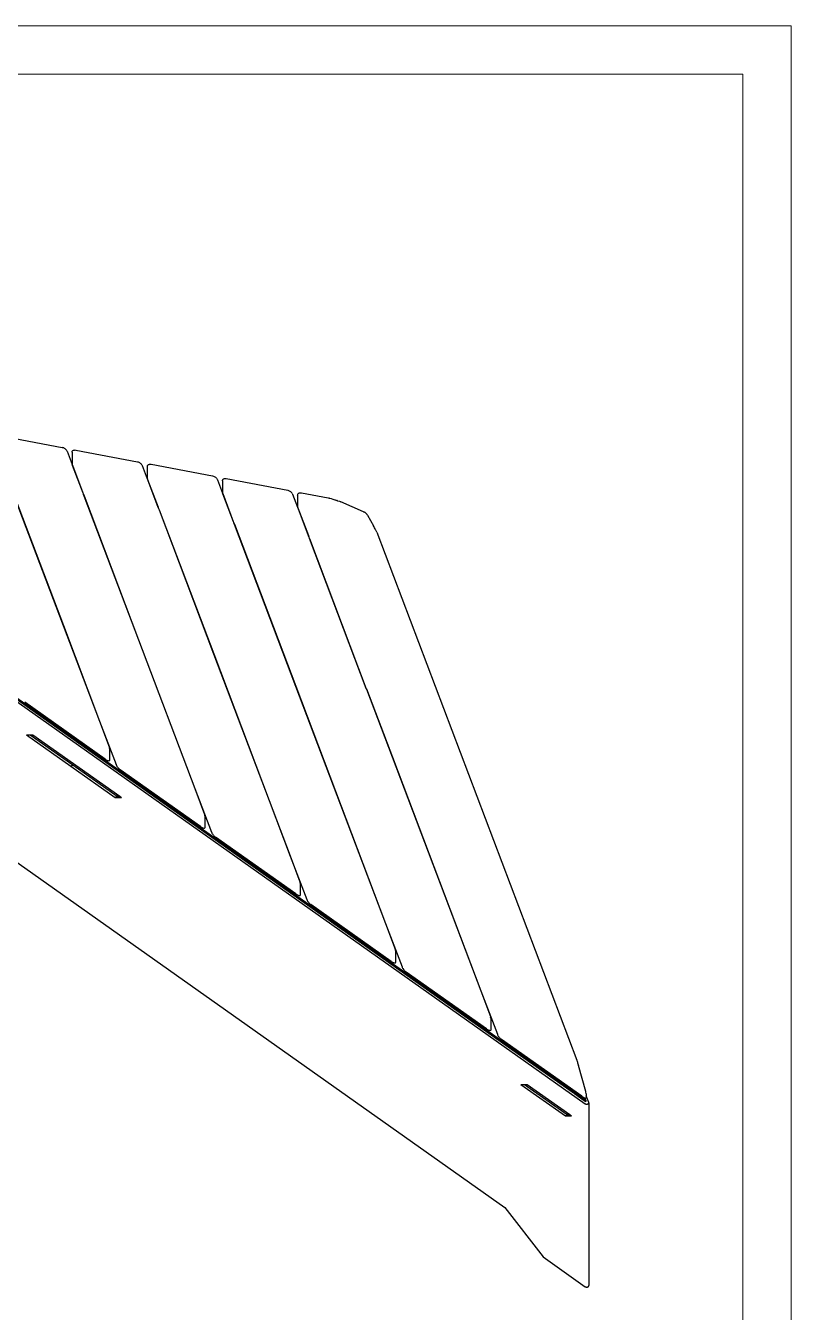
# Model space of a CAD drawing. Header units: millimetres. Extents: x 30 to 5436, y 105 to 4112.
# Drawn here: x 4217 to 5436, y 2063 to 4112 of the extents above; entities that cross this region are included whole.
import ezdxf

# ---------------------------------------------------------------- set-up
doc = ezdxf.new("R2010")
doc.units = ezdxf.units.MM
doc.layers.add('tabelka', color=155, linetype='Continuous')

msp = doc.modelspace()

# ---------------------------------------------------------------- linework, layer by layer
for p, q in [((3449.25073, 3568.25161), (5108.12997, 2395.30147)), ((3454.14967, 3570.90889), (5108.89762, 2400.85859)), ((4176.71677, 3459.06119), (4274.81021, 3440.47688)), ((4275.97143, 3440.17353), (4274.81021, 3440.47688)), ((4277.14249, 3439.70577), (4275.97143, 3440.17353)), ((4278.26467, 3439.09707), (4277.14249, 3439.70577)), ((4279.28168, 3438.37795), (4278.26467, 3439.09707)), ((4279.81858, 3437.89658), (4279.28168, 3438.37795)), ((4280.74719, 3437.04066), (4279.81858, 3437.89658)), ((4281.46079, 3436.14744), (4280.74719, 3437.04066)), ((4281.86848, 3435.37204), (4281.46079, 3436.14744)), ((4282.35225, 3434.4462), (4281.86848, 3435.37204)), ((4282.35225, 3434.4462), (4290.36963, 3413.28956)), ((4290.52907, 3432.85448), (4290.62947, 3433.63945)), ((4290.52907, 3432.85448), (4290.52929, 3414.4697)), ((4290.62947, 3433.63945), (4290.83244, 3434.44941)), ((4290.83244, 3434.44941), (4291.2258, 3435.09127)), ((4291.2258, 3435.09127), (4291.81671, 3435.57959)), ((4291.81671, 3435.57959), (4292.47066, 3436.04202)), ((4292.47066, 3436.04202), (4293.36027, 3436.31463)), ((4293.36027, 3436.31463), (4294.26154, 3436.43705)), ((4294.26154, 3436.43705), (4295.30676, 3436.50391)), ((4295.30676, 3436.50391), (4296.48434, 3436.3706)), ((4296.48434, 3436.3706), (4394.57778, 3417.78629)), ((4290.36963, 3413.28956), (4290.77462, 3413.21283)), ((4290.36963, 3413.28956), (4290.69905, 3412.42027)), ((4290.52929, 3414.4697), (4290.73296, 3413.39679)), ((4290.98993, 3412.36516), (4290.69905, 3412.42027)), ((4290.69905, 3412.42027), (4307.43575, 3368.25468)), ((4290.77462, 3413.21283), (4290.73296, 3413.39679)), ((4290.77462, 3413.21283), (4290.80114, 3413.2078)), ((4290.93188, 3412.51835), (4290.80114, 3413.2078)), ((4290.93188, 3412.51835), (4290.98993, 3412.36516)), ((4290.98993, 3412.36516), (4307.72663, 3368.19957)), ((4394.57778, 3417.78629), (4395.73901, 3417.48294)), ((4395.73901, 3417.48294), (4396.91007, 3417.01518)), ((4396.91007, 3417.01518), (4398.03224, 3416.40648)), ((4398.03224, 3416.40648), (4399.04926, 3415.68736)), ((4399.58616, 3415.20599), (4399.04926, 3415.68736)), ((4399.58616, 3415.20599), (4400.51477, 3414.35007)), ((4400.51477, 3414.35007), (4401.22837, 3413.45685)), ((4401.63605, 3412.68145), (4401.22837, 3413.45685)), ((4401.63605, 3412.68145), (4402.11982, 3411.75561)), ((4402.11982, 3411.75561), (4410.13721, 3390.59897)), ((4410.29665, 3410.16389), (4410.39705, 3410.94886)), ((4410.29665, 3410.16389), (4410.29687, 3391.77911)), ((4410.39705, 3410.94886), (4410.60002, 3411.75882)), ((4410.60002, 3411.75882), (4410.99337, 3412.40069)), ((4410.99337, 3412.40069), (4411.58429, 3412.889)), ((4411.58429, 3412.889), (4412.23824, 3413.35143)), ((4412.23824, 3413.35143), (4413.12785, 3413.62404)), ((4413.12785, 3413.62404), (4414.02912, 3413.74646)), ((4414.02912, 3413.74646), (4415.07434, 3413.81332)), ((4415.07434, 3413.81332), (4416.25192, 3413.68002)), ((4416.25192, 3413.68002), (4514.34536, 3395.0957)), ((4189.40029, 3386.37448), (4276.30187, 3157.05449)), ((4189.69117, 3386.31937), (4276.59275, 3156.99938)), ((4410.13721, 3390.59897), (4410.54219, 3390.52224)), ((4410.13721, 3390.59897), (4410.46663, 3389.72968)), ((4410.29687, 3391.77911), (4410.50054, 3390.7062)), ((4410.75751, 3389.67457), (4410.46663, 3389.72968)), ((4410.46663, 3389.72968), (4427.20333, 3345.56409)), ((4410.54219, 3390.52224), (4410.50054, 3390.7062)), ((4410.54219, 3390.52224), (4410.56872, 3390.51722)), ((4410.69945, 3389.82777), (4410.56872, 3390.51722)), ((4410.69945, 3389.82777), (4410.75751, 3389.67457)), ((4410.75751, 3389.67457), (4427.49421, 3345.50898)), ((4514.34536, 3395.0957), (4515.50659, 3394.79235)), ((4515.50659, 3394.79235), (4516.67765, 3394.32459)), ((4516.67765, 3394.32459), (4517.79982, 3393.71589)), ((4517.79982, 3393.71589), (4518.81684, 3392.99677)), ((4519.35374, 3392.5154), (4518.81684, 3392.99677)), ((4519.35374, 3392.5154), (4520.28235, 3391.65948)), ((4520.28235, 3391.65948), (4520.99595, 3390.76626)), ((4521.40363, 3389.99086), (4520.99595, 3390.76626)), ((4521.40363, 3389.99086), (4521.8874, 3389.06502)), ((4521.8874, 3389.06502), (4529.90478, 3367.90838)), ((4530.06423, 3387.4733), (4530.16462, 3388.25827)), ((4530.06423, 3387.4733), (4530.06445, 3369.08853)), ((4530.16462, 3388.25827), (4530.3676, 3389.06823)), ((4530.3676, 3389.06823), (4530.76095, 3389.7101)), ((4530.76095, 3389.7101), (4531.35187, 3390.19841)), ((4531.35187, 3390.19841), (4532.00582, 3390.66084)), ((4532.00582, 3390.66084), (4532.89543, 3390.93345)), ((4532.89543, 3390.93345), (4533.7967, 3391.05587)), ((4533.7967, 3391.05587), (4534.84191, 3391.12273)), ((4534.84191, 3391.12273), (4536.0195, 3390.98943)), ((4536.0195, 3390.98943), (4634.11294, 3372.40511)), ((4307.72663, 3368.19957), (4307.43575, 3368.25468)), ((4307.43575, 3368.25468), (4308.30181, 3365.96928)), ((4307.72663, 3368.19957), (4308.59269, 3365.91417)), ((4308.59269, 3365.91417), (4308.30181, 3365.96928)), ((4308.30181, 3365.96928), (4309.16786, 3363.68389)), ((4308.59269, 3365.91417), (4309.45875, 3363.62878)), ((4309.45875, 3363.62878), (4309.16786, 3363.68389)), ((4309.16786, 3363.68389), (4396.06945, 3134.3639)), ((4309.45875, 3363.62878), (4396.36033, 3134.30879)), ((4529.90478, 3367.90838), (4530.30977, 3367.83165)), ((4529.90478, 3367.90838), (4530.2342, 3367.03909)), ((4530.06445, 3369.08853), (4530.26812, 3368.01561)), ((4530.52509, 3366.98398), (4530.2342, 3367.03909)), ((4530.2342, 3367.03909), (4546.9709, 3322.8735)), ((4530.30977, 3367.83165), (4530.26812, 3368.01561)), ((4530.30977, 3367.83165), (4530.3363, 3367.82663)), ((4530.46703, 3367.13718), (4530.3363, 3367.82663)), ((4530.46703, 3367.13718), (4530.52509, 3366.98398)), ((4530.52509, 3366.98398), (4547.26179, 3322.81839)), ((4634.11294, 3372.40511), (4635.27416, 3372.10176)), ((4635.27416, 3372.10176), (4636.44522, 3371.634)), ((4636.44522, 3371.634), (4637.5674, 3371.0253)), ((4637.5674, 3371.0253), (4638.58441, 3370.30618)), ((4639.12132, 3369.82481), (4638.58441, 3370.30618)), ((4639.12132, 3369.82481), (4640.04993, 3368.96889)), ((4640.04993, 3368.96889), (4640.76353, 3368.07567)), ((4641.17121, 3367.30027), (4640.76353, 3368.07567)), ((4641.17121, 3367.30027), (4641.65498, 3366.37443)), ((4641.65498, 3366.37443), (4649.67236, 3345.21779)), ((4649.83181, 3364.78271), (4649.9322, 3365.56768)), ((4649.83181, 3364.78271), (4649.83202, 3346.39794)), ((4649.9322, 3365.56768), (4650.13517, 3366.37764)), ((4650.13517, 3366.37764), (4650.52853, 3367.01951)), ((4650.52853, 3367.01951), (4651.11944, 3367.50782)), ((4651.11944, 3367.50782), (4651.7734, 3367.97025)), ((4651.7734, 3367.97025), (4652.66301, 3368.24286)), ((4652.66301, 3368.24286), (4653.56427, 3368.36528)), ((4653.56427, 3368.36528), (4654.60949, 3368.43214)), ((4654.60949, 3368.43214), (4655.78708, 3368.29884)), ((4655.78708, 3368.29884), (4698.28656, 3360.24709)), ((4427.49421, 3345.50898), (4427.20333, 3345.56409)), ((4427.20333, 3345.56409), (4428.06938, 3343.27869)), ((4427.49421, 3345.50898), (4428.36027, 3343.22358)), ((4428.36027, 3343.22358), (4428.06938, 3343.27869)), ((4428.06938, 3343.27869), (4428.93544, 3340.9933)), ((4428.36027, 3343.22358), (4429.22633, 3340.93819)), ((4429.22633, 3340.93819), (4428.93544, 3340.9933)), ((4428.93544, 3340.9933), (4515.83703, 3111.67331)), ((4429.22633, 3340.93819), (4516.12791, 3111.6182)), ((4649.67236, 3345.21779), (4650.07735, 3345.14106)), ((4649.67236, 3345.21779), (4650.00178, 3344.3485)), ((4649.83202, 3346.39794), (4650.03569, 3345.32502)), ((4650.29266, 3344.29339), (4650.00178, 3344.3485)), ((4650.00178, 3344.3485), (4666.73848, 3300.18291)), ((4650.07735, 3345.14106), (4650.03569, 3345.32502)), ((4650.07735, 3345.14106), (4650.10387, 3345.13604)), ((4650.23461, 3344.44659), (4650.10387, 3345.13604)), ((4650.23461, 3344.44659), (4650.29266, 3344.29339)), ((4650.29266, 3344.29339), (4667.02936, 3300.1278)), ((4698.28656, 3360.24709), (4700.25098, 3359.80323)), ((4700.35934, 3359.76788), (4700.25098, 3359.80323)), ((4700.35934, 3359.76788), (4703.1054, 3359.06234)), ((4703.1054, 3359.06234), (4706.14116, 3358.18872)), ((4706.14116, 3358.18872), (4709.31438, 3357.19085)), ((4709.31438, 3357.19085), (4709.47003, 3357.1296)), ((4709.47003, 3357.1296), (4710.89474, 3356.65325)), ((4710.89474, 3356.65325), (4712.46596, 3356.11875)), ((4713.00532, 3355.93297), (4712.46596, 3356.11875)), ((4713.00532, 3355.93297), (4713.43388, 3355.78462)), ((4713.4686, 3355.77339), (4713.43388, 3355.78462)), ((4713.4686, 3355.77339), (4716.31777, 3354.76827)), ((4716.31777, 3354.76827), (4718.76277, 3353.81516)), ((4754.96031, 3338.23706), (4718.76277, 3353.81516)), ((4547.26179, 3322.81839), (4546.9709, 3322.8735)), ((4546.9709, 3322.8735), (4547.83696, 3320.5881)), ((4547.26179, 3322.81839), (4548.12784, 3320.53299)), ((4548.12784, 3320.53299), (4547.83696, 3320.5881)), ((4547.83696, 3320.5881), (4548.70302, 3318.30271)), ((4548.12784, 3320.53299), (4548.9939, 3318.2476)), ((4754.96031, 3338.23706), (4755.55996, 3337.95598)), ((4755.55996, 3337.95598), (4756.1647, 3337.62784)), ((4756.1647, 3337.62784), (4756.74419, 3337.2691)), ((4756.74419, 3337.2691), (4757.26937, 3336.89775)), ((4757.26937, 3336.89775), (4757.71392, 3336.5324)), ((4758.58684, 3335.80458), (4757.71392, 3336.5324)), ((4758.58684, 3335.80458), (4759.06754, 3335.32473)), ((4759.91267, 3334.33813), (4759.06754, 3335.32473)), ((4759.91267, 3334.33813), (4760.29976, 3333.81472)), ((4760.29976, 3333.81472), (4760.99232, 3332.68101)), ((4760.99232, 3332.68101), (4770.69163, 3315.80607)), ((4548.9939, 3318.2476), (4548.70302, 3318.30271)), ((4548.70302, 3318.30271), (4646.4104, 3060.46787)), ((4548.9939, 3318.2476), (4646.76194, 3060.25269)), ((4667.02936, 3300.1278), (4666.73848, 3300.18291)), ((4666.73848, 3300.18291), (4667.60454, 3297.89751)), ((4667.02936, 3300.1278), (4667.89542, 3297.8424)), ((4771.5216, 3314.30627), (4770.69163, 3315.80607)), ((4772.38227, 3312.69083), (4771.5216, 3314.30627)), ((4773.23049, 3311.04077), (4772.38227, 3312.69083)), ((4774.02372, 3309.43881), (4773.23049, 3311.04077)), ((4774.02372, 3309.43881), (4774.36603, 3308.74054)), ((4775.00353, 3307.4883), (4774.36603, 3308.74054)), ((4775.47618, 3306.50799), (4775.00353, 3307.4883)), ((4775.76029, 3305.84877), (4775.47618, 3306.50799)), ((4775.76029, 3305.84877), (5094.46663, 2464.83147)), ((4667.89542, 3297.8424), (4667.60454, 3297.89751)), ((4667.60454, 3297.89751), (4668.4706, 3295.61212)), ((4667.89542, 3297.8424), (4668.76148, 3295.55701)), ((4668.76148, 3295.55701), (4668.4706, 3295.61212)), ((4668.4706, 3295.61212), (4759.20185, 3056.18622)), ((4759.22152, 3056.8468), (4668.76148, 3295.55701)), ((3577.66743, 3221.47935), (4979.72918, 2230.10011)), ((3948.69703, 3219.12093), (4976.38334, 2492.45759)), ((4276.30187, 3157.05449), (4276.59275, 3156.99938)), ((4276.30187, 3157.05449), (4334.01041, 3004.77048)), ((4276.59275, 3156.99938), (4334.37924, 3004.50969)), ((4396.06945, 3134.3639), (4396.36033, 3134.30879)), ((4396.06945, 3134.3639), (4485.87073, 2897.39207)), ((4396.36033, 3134.30879), (4486.23955, 2897.13128)), ((4515.83703, 3111.67331), (4516.12791, 3111.6182)), ((4515.83703, 3111.67331), (4637.73104, 2790.01366)), ((4516.12791, 3111.6182), (4638.09987, 2789.75287)), ((4646.76194, 3060.25269), (4646.4104, 3060.46787)), ((4646.4104, 3060.46787), (4789.59135, 2682.63525)), ((4646.76194, 3060.25269), (4789.96018, 2682.37446)), ((4759.20185, 3056.18622), (4759.22152, 3056.8468)), ((4759.20185, 3056.18622), (4759.50072, 3055.39755)), ((4759.22152, 3056.8468), (4759.50071, 3056.11006)), ((4759.50071, 3056.11006), (4759.50072, 3055.39755)), ((4759.50071, 3056.11006), (4800.728, 2947.31756)), ((4759.50072, 3055.39755), (4800.27628, 2947.7971)), ((4343.15315, 2944.21273), (4215.27343, 3034.63478)), ((4334.01041, 3004.77048), (4334.37924, 3004.50969)), ((4334.01041, 3004.77048), (4349.61662, 2963.58808)), ((4334.37924, 3004.50969), (4360.55777, 2935.42855)), ((4217.88986, 2983.03813), (4223.48986, 2983.0784)), ((4217.88986, 2983.03813), (4288.60125, 2933.03905)), ((4223.48986, 2983.0784), (4227.78937, 2983.10933)), ((4223.48986, 2983.0784), (4291.42964, 2935.03909)), ((4227.78937, 2983.10933), (4366.44054, 2885.07093)), ((4349.61662, 2963.58808), (4349.8662, 2962.71506)), ((4350.21389, 2961.27343), (4349.8662, 2962.71506)), ((4350.21389, 2961.27343), (4350.22834, 2960.62913)), ((4350.22834, 2960.62913), (4350.22856, 2942.24435)), ((4288.60125, 2933.03905), (4291.42964, 2935.03909)), ((4288.60125, 2933.03905), (4359.31263, 2883.03997)), ((4291.42964, 2935.03909), (4362.14103, 2885.04)), ((4343.15315, 2944.21273), (4345.40958, 2942.70684)), ((4346.46999, 2942.04516), (4345.40958, 2942.70684)), ((4347.38599, 2941.65739), (4346.46999, 2942.04516)), ((4348.57065, 2941.23466), (4347.38599, 2941.65739)), ((4349.21697, 2941.15059), (4348.57065, 2941.23466)), ((4349.66136, 2941.33202), (4349.21697, 2941.15059)), ((4350.01755, 2941.82474), (4349.66136, 2941.33202)), ((4350.01755, 2941.82474), (4350.22856, 2942.24435)), ((4361.00668, 2934.44807), (4360.55777, 2935.42855)), ((4361.00668, 2934.44807), (4361.42636, 2933.65211)), ((4362.05135, 2932.59293), (4361.42636, 2933.65211)), ((4362.83004, 2931.48861), (4362.05135, 2932.59293)), ((4363.72338, 2930.39453), (4362.83004, 2931.48861)), ((4364.68658, 2929.36554), (4363.72338, 2930.39453)), ((4800.27628, 2947.7971), (4800.728, 2947.31756)), ((4800.27628, 2947.7971), (4941.45167, 2575.25684)), ((4800.728, 2947.31756), (4941.8205, 2574.99604)), ((4365.67134, 2928.45324), (4364.68658, 2929.36554)), ((4365.67134, 2928.45324), (4366.20818, 2927.98164)), ((4367.13374, 2927.25637), (4366.20818, 2927.98164)), ((4495.01346, 2836.83432), (4367.13374, 2927.25637)), ((4485.87073, 2897.39207), (4486.23955, 2897.13128)), ((4485.87073, 2897.39207), (4501.47694, 2856.20967)), ((4486.23955, 2897.13128), (4512.41808, 2828.05014)), ((4359.31263, 2883.03997), (4362.14103, 2885.04)), ((4359.31263, 2883.03997), (4369.21214, 2883.11116)), ((4362.14103, 2885.04), (4366.44054, 2885.07093)), ((4366.44054, 2885.07093), (4369.21214, 2883.11116)), ((4501.47694, 2856.20967), (4501.72652, 2855.33665)), ((4502.0742, 2853.89502), (4501.72652, 2855.33665)), ((4502.0742, 2853.89502), (4502.08866, 2853.25072)), ((4502.08866, 2853.25072), (4502.08887, 2834.86594)), ((4495.01346, 2836.83432), (4497.2699, 2835.32843)), ((4498.3303, 2834.66674), (4497.2699, 2835.32843)), ((4499.24631, 2834.27898), (4498.3303, 2834.66674)), ((4500.43096, 2833.85625), (4499.24631, 2834.27898)), ((4501.07728, 2833.77218), (4500.43096, 2833.85625)), ((4501.52167, 2833.95361), (4501.07728, 2833.77218)), ((4501.87786, 2834.44633), (4501.52167, 2833.95361)), ((4501.87786, 2834.44633), (4502.08887, 2834.86594)), ((4512.41808, 2828.05014), (4512.86699, 2827.06965)), ((4512.86699, 2827.06965), (4513.28668, 2826.2737)), ((4513.28668, 2826.2737), (4513.91167, 2825.21452)), ((4513.91167, 2825.21452), (4514.69035, 2824.1102)), ((4514.69035, 2824.1102), (4515.5837, 2823.01611)), ((4515.5837, 2823.01611), (4516.5469, 2821.98712)), ((4516.5469, 2821.98712), (4517.53166, 2821.07483)), ((4517.53166, 2821.07483), (4518.0685, 2820.60323)), ((4518.0685, 2820.60323), (4518.99405, 2819.87796)), ((4646.87378, 2729.4559), (4518.99405, 2819.87796)), ((4637.73104, 2790.01366), (4638.09987, 2789.75287)), ((4637.73104, 2790.01366), (4653.33725, 2748.83126)), ((4638.09987, 2789.75287), (4664.2784, 2720.67173)), ((4653.33725, 2748.83126), (4653.58683, 2747.95824)), ((4653.93451, 2746.51661), (4653.58683, 2747.95824)), ((4653.93451, 2746.51661), (4653.94897, 2745.87231)), ((4653.94897, 2745.87231), (4653.94919, 2727.48753)), ((4646.87378, 2729.4559), (4649.13021, 2727.95002)), ((4650.19062, 2727.28833), (4649.13021, 2727.95002)), ((4651.10662, 2726.90057), (4650.19062, 2727.28833)), ((4652.29128, 2726.47784), (4651.10662, 2726.90057)), ((4652.9376, 2726.39377), (4652.29128, 2726.47784)), ((4653.38198, 2726.57519), (4652.9376, 2726.39377)), ((4653.73818, 2727.06792), (4653.38198, 2726.57519)), ((4653.73818, 2727.06792), (4653.94919, 2727.48753)), ((4664.2784, 2720.67173), (4664.7273, 2719.69124)), ((4664.7273, 2719.69124), (4665.14699, 2718.89529)), ((4665.14699, 2718.89529), (4665.77198, 2717.83611)), ((4665.77198, 2717.83611), (4666.55067, 2716.73179)), ((4666.55067, 2716.73179), (4667.44401, 2715.6377)), ((4667.44401, 2715.6377), (4668.40721, 2714.60871)), ((4668.40721, 2714.60871), (4669.39197, 2713.69642)), ((4669.39197, 2713.69642), (4669.92881, 2713.22481)), ((4669.92881, 2713.22481), (4670.85437, 2712.49955)), ((4798.73409, 2622.07749), (4670.85437, 2712.49955)), ((4789.59135, 2682.63525), (4789.96018, 2682.37446)), ((4789.59135, 2682.63525), (4805.19756, 2641.45285)), ((4789.96018, 2682.37446), (4816.13871, 2613.29332)), ((4805.19756, 2641.45285), (4805.44715, 2640.57983)), ((4805.79483, 2639.1382), (4805.44715, 2640.57983)), ((4805.79483, 2639.1382), (4805.80928, 2638.49389)), ((4805.80928, 2638.49389), (4805.8095, 2620.10912)), ((4798.73409, 2622.07749), (4800.99053, 2620.5716)), ((4802.05093, 2619.90992), (4800.99053, 2620.5716)), ((4802.96694, 2619.52216), (4802.05093, 2619.90992)), ((4804.15159, 2619.09943), (4802.96694, 2619.52216)), ((4804.79791, 2619.01535), (4804.15159, 2619.09943)), ((4805.2423, 2619.19678), (4804.79791, 2619.01535)), ((4805.59849, 2619.68951), (4805.2423, 2619.19678)), ((4805.59849, 2619.68951), (4805.8095, 2620.10912)), ((4816.13871, 2613.29332), (4816.58762, 2612.31283)), ((4816.58762, 2612.31283), (4817.00731, 2611.51687)), ((4817.00731, 2611.51687), (4817.63229, 2610.4577)), ((4817.63229, 2610.4577), (4818.41098, 2609.35338)), ((4818.41098, 2609.35338), (4819.30433, 2608.25929)), ((4819.30433, 2608.25929), (4820.26753, 2607.2303)), ((4820.26753, 2607.2303), (4821.25228, 2606.318)), ((4821.25228, 2606.318), (4821.78913, 2605.8464)), ((4821.78913, 2605.8464), (4822.71468, 2605.12113)), ((4950.59441, 2514.69908), (4822.71468, 2605.12113)), ((4941.45167, 2575.25684), (4941.8205, 2574.99604)), ((4941.45167, 2575.25684), (4957.05788, 2534.07444)), ((4941.8205, 2574.99604), (4967.99903, 2505.91491)), ((4957.05788, 2534.07444), (4957.30746, 2533.20141)), ((4957.65514, 2531.75979), (4957.30746, 2533.20141)), ((4957.65514, 2531.75979), (4957.6696, 2531.11548)), ((4957.6696, 2531.11548), (4957.66982, 2512.73071)), ((4950.59441, 2514.69908), (4952.85084, 2513.19319)), ((4953.91125, 2512.53151), (4952.85084, 2513.19319)), ((4954.82725, 2512.14375), (4953.91125, 2512.53151)), ((4956.0119, 2511.72102), (4954.82725, 2512.14375)), ((4956.65822, 2511.63694), (4956.0119, 2511.72102)), ((4957.10261, 2511.81837), (4956.65822, 2511.63694)), ((4957.45881, 2512.3111), (4957.10261, 2511.81837)), ((4957.45881, 2512.3111), (4957.66982, 2512.73071)), ((4967.99903, 2505.91491), (4968.44793, 2504.93442)), ((4968.44793, 2504.93442), (4968.86762, 2504.13846)), ((4968.86762, 2504.13846), (4969.49261, 2503.07928)), ((4969.49261, 2503.07928), (4970.2713, 2501.97496)), ((4970.2713, 2501.97496), (4971.16464, 2500.88088)), ((4971.16464, 2500.88088), (4972.12784, 2499.85189)), ((4972.12784, 2499.85189), (4973.1126, 2498.93959)), ((4973.1126, 2498.93959), (4973.64944, 2498.46799)), ((4973.64944, 2498.46799), (4974.575, 2497.74272)), ((5102.45472, 2407.32067), (4974.575, 2497.74272)), ((4976.38334, 2492.45759), (4976.39432, 2492.42861)), ((4976.39432, 2492.42861), (5087.29082, 2414.03638)), ((5094.46663, 2464.83147), (5094.75018, 2464.04656)), ((5094.75018, 2464.04656), (5095.10122, 2463.01203)), ((5095.10122, 2463.01203), (5095.50213, 2461.77978)), ((5095.50213, 2461.77978), (5095.93283, 2460.4116)), ((5095.93283, 2460.4116), (5096.3717, 2458.97608)), ((5096.3717, 2458.97608), (5096.79675, 2457.54521)), ((5096.79675, 2457.54521), (5097.18667, 2456.19075)), ((5108.90667, 2414.72696), (5097.18667, 2456.19075)), ((5005.6088, 2426.05253), (5011.2088, 2426.0928)), ((5005.6088, 2426.05253), (5076.32019, 2376.05344)), ((5011.2088, 2426.0928), (5015.50831, 2426.12372)), ((5011.2088, 2426.0928), (5079.14859, 2378.05348)), ((5015.50831, 2426.12372), (5083.4481, 2378.0844)), ((5087.3018, 2414.0074), (5087.29082, 2414.03638)), ((5087.3018, 2414.0074), (5090.95113, 2411.44822)), ((5090.96211, 2411.41925), (5090.95113, 2411.44822)), ((5090.96211, 2411.41925), (5106.06919, 2400.73723)), ((5102.45472, 2407.32067), (5104.71115, 2405.81478)), ((5104.71115, 2405.81478), (5105.77156, 2405.1531)), ((5104.96011, 2401.54266), (5104.97109, 2401.51368)), ((5105.77156, 2405.1531), (5106.68757, 2404.76533)), ((5106.06919, 2400.73723), (5107.78857, 2399.54269)), ((5107.53123, 2404.46428), (5106.68757, 2404.76533)), ((5107.87222, 2404.3426), (5107.53123, 2404.46428)), ((5108.89762, 2400.85859), (5107.53123, 2404.46428)), ((5107.79955, 2399.51372), (5107.78857, 2399.54269)), ((5107.79955, 2399.51372), (5108.89764, 2398.75848)), ((5107.87222, 2404.3426), (5108.51854, 2404.25853)), ((5108.51854, 2404.25853), (5108.96293, 2404.43996)), ((5108.89762, 2400.85859), (5108.89764, 2398.75848)), ((5109.15821, 2413.55721), (5108.90667, 2414.72696)), ((5109.31912, 2404.93268), (5108.96293, 2404.43996)), ((5109.51561, 2411.84304), (5109.15821, 2413.55721)), ((5109.53013, 2405.35229), (5109.31912, 2404.93268)), ((5109.53006, 2411.00689), (5109.51561, 2411.84304)), ((5109.53006, 2411.00689), (5109.5301, 2407.99611)), ((5109.5301, 2407.99611), (5109.53013, 2405.35229)), ((5113.51924, 2397.46938), (5109.5301, 2407.99611)), ((5113.60094, 2397.14575), (5113.51924, 2397.46938)), ((5076.32019, 2376.05344), (5079.14859, 2378.05348)), ((5079.14859, 2378.05348), (5083.4481, 2378.0844)), ((5083.4481, 2378.0844), (5086.2197, 2376.12464)), ((5108.12997, 2395.30147), (5108.48163, 2395.08644)), ((5108.48163, 2395.08644), (5108.87348, 2394.90951)), ((5108.87348, 2394.90951), (5108.89769, 2394.90179)), ((5108.89769, 2394.90179), (5109.29732, 2394.7744)), ((5109.29732, 2394.7744), (5109.65138, 2394.70273)), ((5109.65138, 2394.70273), (5109.74429, 2394.68392)), ((5109.74429, 2394.68392), (5110.07167, 2394.6527)), ((5110.07167, 2394.6527), (5110.20505, 2394.63998)), ((5110.20505, 2394.63998), (5110.66994, 2394.64348)), ((5110.66994, 2394.64348), (5111.12926, 2394.69437)), ((5111.12926, 2394.69437), (5111.57341, 2394.79156)), ((5111.57341, 2394.79156), (5111.99308, 2394.93303)), ((5111.99308, 2394.93303), (5112.37951, 2395.11583)), ((5112.37951, 2395.11583), (5112.72462, 2395.33612)), ((5112.72462, 2395.33612), (5113.02118, 2395.5893)), ((5113.02118, 2395.5893), (5113.26301, 2395.87008)), ((5113.26301, 2395.87008), (5113.44503, 2396.17259)), ((5113.44503, 2396.17259), (5113.51925, 2396.37185)), ((5113.51925, 2396.37185), (5113.56345, 2396.4905)), ((5113.56345, 2396.4905), (5113.61578, 2396.81716)), ((5113.61578, 2396.81716), (5113.60094, 2397.14575)), ((5113.61578, 2396.81716), (5113.6044, 2105.81775)), ((5076.32019, 2376.05344), (5086.2197, 2376.12464)), ((4979.72918, 2230.10011), (5040.96745, 2151.44429)), ((5040.96745, 2151.44429), (5108.13342, 2103.97348)), ((5108.13342, 2103.97348), (5108.48508, 2103.75844)), ((5108.13342, 2103.97348), (5108.14327, 2103.94516)), ((5108.48508, 2103.75844), (5108.87693, 2103.58152)), ((5108.87693, 2103.58152), (5109.30078, 2103.4464)), ((5109.30078, 2103.4464), (5109.74775, 2103.35593)), ((5109.74775, 2103.35593), (5110.2085, 2103.31199)), ((5110.2085, 2103.31199), (5110.67339, 2103.31549)), ((5110.67339, 2103.31549), (5111.13272, 2103.36637)), ((5111.13272, 2103.36637), (5111.57686, 2103.46356)), ((5111.57686, 2103.46356), (5111.99653, 2103.60504)), ((5111.99653, 2103.60504), (5112.38296, 2103.78783)), ((5112.38296, 2103.78783), (5112.72807, 2104.00812)), ((5112.72807, 2104.00812), (5113.02463, 2104.26131)), ((5113.02463, 2104.26131), (5113.26646, 2104.54209)), ((5113.26646, 2104.54209), (5113.44848, 2104.8446)), ((5113.44848, 2104.8446), (5113.5669, 2105.16251)), ((5113.5669, 2105.16251), (5113.61924, 2105.48917)), ((5113.61924, 2105.48917), (5113.6044, 2105.81775))]:
    msp.add_line(p, q)
at = {"layer": 'tabelka', "lineweight": 5}
for points in [[(29.92678, 4112.17306), (5436.29564, 4112.17306), (5436.29564, 104.51901), (29.92678, 104.51901)], [(107.32678, 4034.77306), (5358.89564, 4034.77306), (5358.89564, 181.91901), (107.32678, 181.91901)]]:
    msp.add_lwpolyline(points, close=True, dxfattribs=at)

doc.saveas('drawing.dxf')
